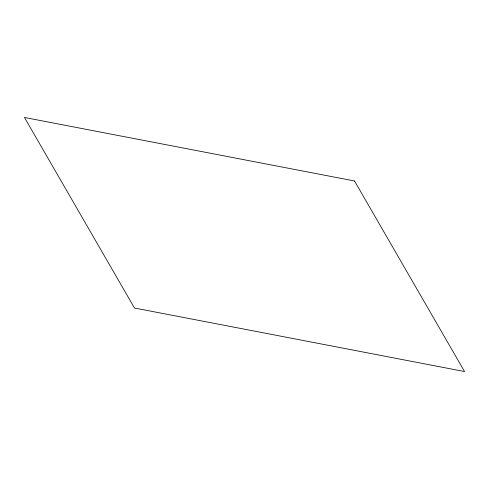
<?xml version="1.0" encoding="UTF-8"?>
<svg xmlns="http://www.w3.org/2000/svg" width="489" height="489" viewBox="0 0 489 489"><rect width="100%" height="100%" fill="white"/><g stroke="black" fill="none" stroke-linecap="round" stroke-linejoin="round"><path stroke-width="0.73" d="M354.525 180.979L24.45 117.458L134.475 308.021L464.55 371.542L354.525 180.979"/></g></svg>
